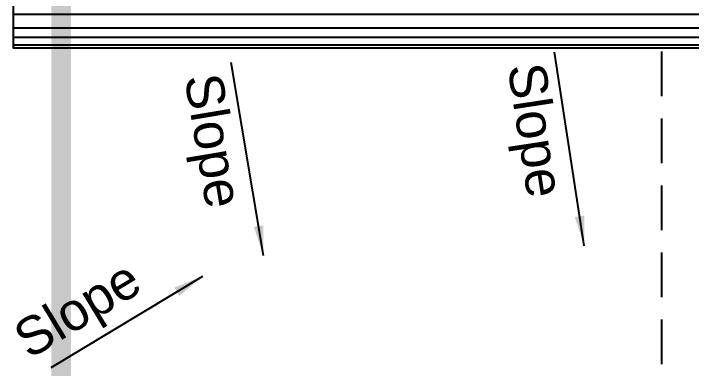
# Model space of a CAD drawing. Extents: x 7897917 to 8423973, y -6487334 to -6173396.
# Drawn here: x 8263482 to 8270308, y -6429894 to -6426318 of the extents above; entities that cross this region are included whole.
import ezdxf

# ---------------------------------------------------------------- set-up
doc = ezdxf.new("R2010")
doc.units = 0
doc.header["$LTSCALE"] = 600
doc.header["$MEASUREMENT"] = 0
doc.linetypes.add('HIDDEN', pattern=[0.375, 0.25, -0.125])
for name, color, linetype in [('A-text', 7, 'CONTINUOUS'), ('Exp.Joint', 104, 'CONTINUOUS'), ('LINE', 8, 'CONTINUOUS'), ('Ridge', 53, 'CONTINUOUS'), ('S-Col-Hatch', 30, 'CONTINUOUS')]:
    doc.layers.add(name, color=color, linetype=linetype)
doc.styles.add('ARIAL', font='arial.ttf')
doc.styles.add('ROMANS', font='romans.shx')
doc.dimstyles.new('MM', dxfattribs={"dimscale": 0, "dimtxt": 200, "dimasz": 150, "dimexe": 40, "dimexo": 50, "dimgap": 50, "dimtad": 1, "dimdec": 0, "dimzin": 0, "dimdsep": 46, "dimtxsty": 'ROMANS', "dimblk": 'OBLIQUE', "dimcen": 0.09, "dimdle": 40, "dimclrd": 5, "dimclre": 5, "dimclrt": 6, "dimadec": 0, "dimazin": 0, "dimtfac": 1, "dimtdec": 0, "dimtofl": 0, "dimtmove": 0, "dimatfit": 3, "dimfxl": 1, "dimfrac": 2, "dimtolj": 1, "dimtzin": 0, "dimarcsym": 0})

# ---------------------------------------------------------------- blocks, each defined once
blk = doc.blocks.new('A$C26A6701F')
at = {"layer": 'S-Col-Hatch', "color": 8, "linetype": 'Continuous'}
for p, q in [((-7165, -7318.5, -15.4), (7165, -7318.5, -15.4)), ((-7165, -7456.9, -15.4), (7165, -7456.9, -15.4)), ((-7165, -7551.2, -15.4), (7165, -7551.2, -15.4)), ((-7165, -7625.4, -15.4), (7165, -7625.4, -15.4))]:
    blk.add_line(p, q, dxfattribs=at)
at = {"layer": 'S-Col-Hatch', "linetype": 'Continuous'}
blk.add_lwpolyline([(-7165, 0), (7165, 0), (7165, -7658.9), (-7165, -7658.9)], close=True, dxfattribs=at)

msp = doc.modelspace()

# ---------------------------------------------------------------- hatches: boundary and pattern name
at = {"layer": 'Exp.Joint', "linetype": 'HIDDEN'}
msp.add_hatch(color=256, dxfattribs=at).paths.add_polyline_path([(8264062.296, -6341281.903), (8263862.296, -6341281.903), (8263862.296, -6462283.74), (8264062.296, -6462283.74)])

# ---------------------------------------------------------------- linework, layer by layer
at = {"layer": 'Ridge', "linetype": 'HIDDEN', "ltscale": 3, "elevation": 2.894}
msp.add_lwpolyline([(8270009.619, -6438625.084), (8270009.619, -6426664.945)], dxfattribs=at)

# ---------------------------------------------------------------- block references
at = {"layer": 'LINE'}
msp.add_blockref('A$C26A6701F', (8270647.3, -6419006.062, 27.207), dxfattribs=at)

# ---------------------------------------------------------------- texts
at = {"layer": 'A-text', "color": 0, "lineweight": 15, "style": 'ARIAL'}
for rotation, p in [(278.6782052, (8268455.781, -6426849.516, 21.885)), (279.516846, (8265201.166, -6426959.497, 21.885)), (31.1329185, (8263639.148, -6429806.171, 21.885))]:
    msp.add_text('Slope', height=380.16, rotation=rotation, dxfattribs=at).set_placement(p)

# ---------------------------------------------------------------- leaders
at = {"layer": 'A-text', "color": 0, "lineweight": 15}
for points in [[(8269227.387, -6428657.538, 21.885), (8268929.808, -6426707.888, 21.885)], [(8265999.152, -6428756.031, 21.885), (8265673.068, -6426810.945, 21.885)], [(8265383.775, -6428966.147, 21.885), (8263857.795, -6429887.873, 21.885)]]:
    msp.add_leader(points, dimstyle='MM', override={"dimscale": 1, "dimasz": 300, "dimtad": 0}, dxfattribs=at)

doc.saveas('drawing.dxf')
